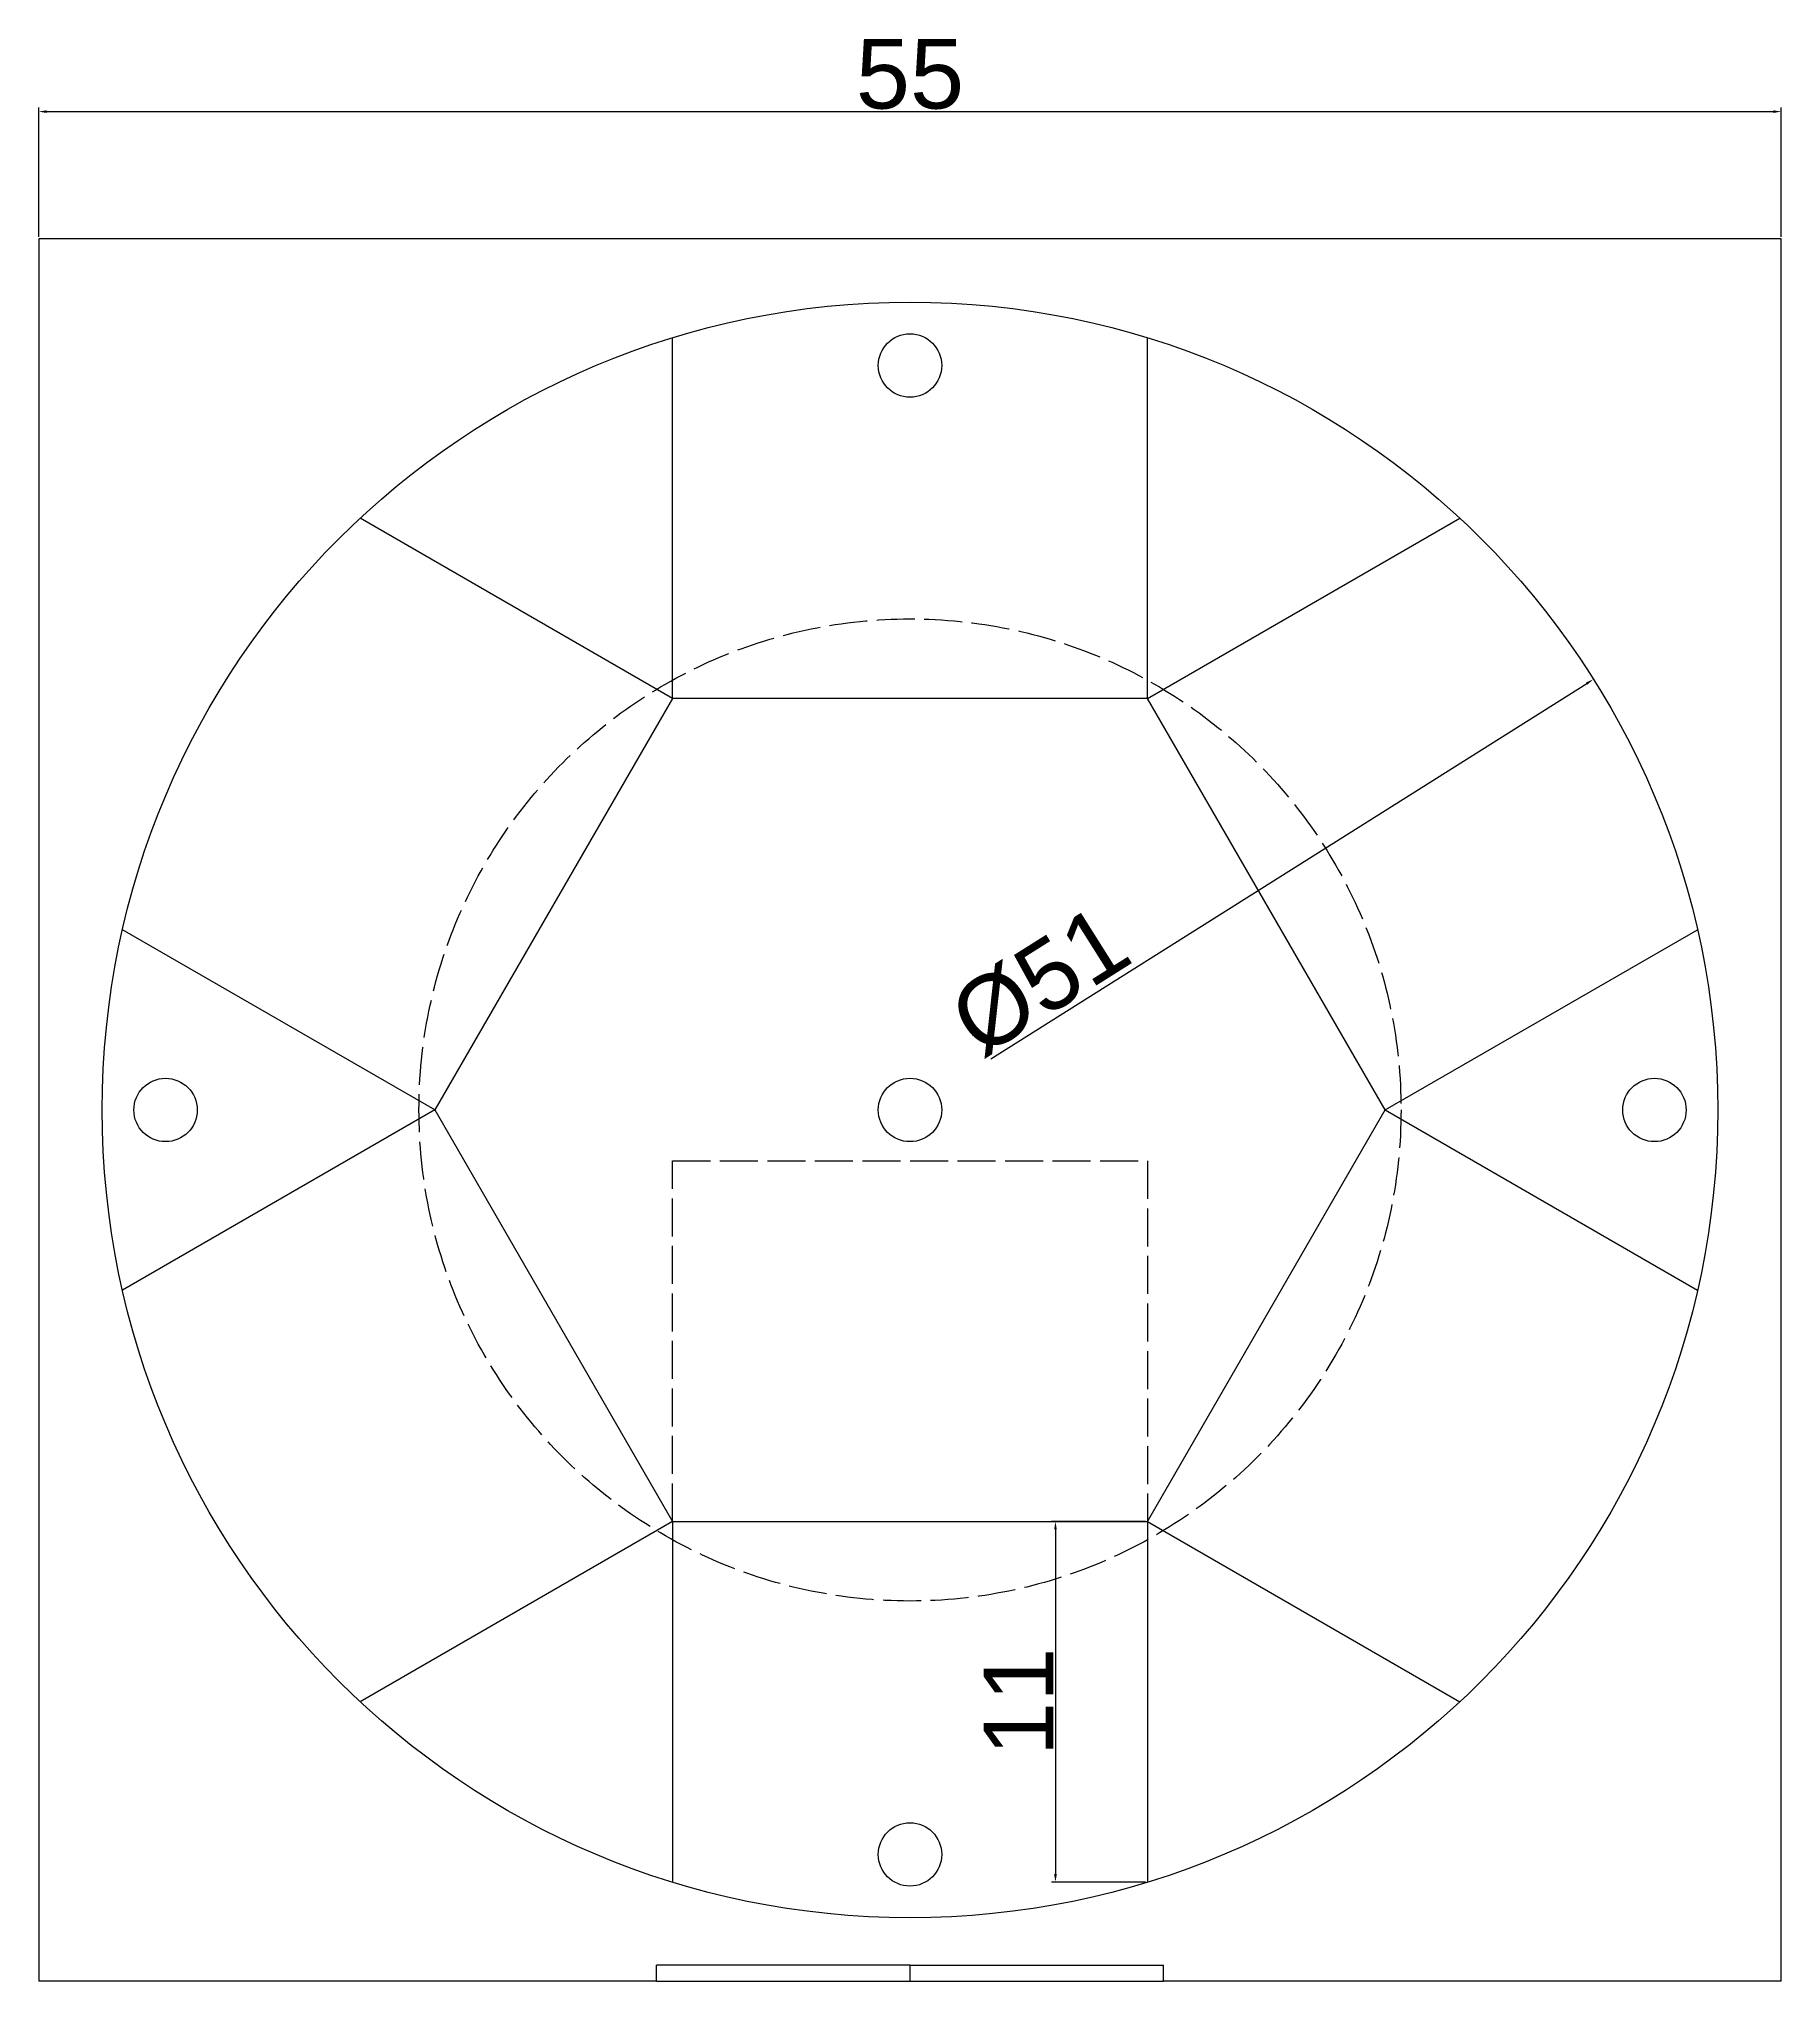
# Model space of a CAD drawing. Header units: millimetres. Extents: x 2597 to 4014, y 908 to 2271.
# Drawn here: x 2661 to 3211, y 908 to 1521 of the extents above; entities that cross this region are included whole.
import ezdxf

# ---------------------------------------------------------------- set-up
doc = ezdxf.new("R2010")
doc.units = ezdxf.units.MM
doc.linetypes.add('ACAD_ISO02W100', pattern=[15, 12, -3])
doc.styles.get("Standard").update_dxf_attribs({"font": 'arial.ttf'})
doc.dimstyles.new('ISO-25', dxfattribs={"dimtxt": 2.5, "dimasz": 2.5, "dimexe": 1.25, "dimexo": 0.625, "dimtad": 1, "dimtxsty": 'Standard', "dimcen": 2.5, "dimadec": 0, "dimazin": 0, "dimtfac": 1, "dimtmove": 0, "dimatfit": 3, "dimfxl": 1, "dimarcsym": 0})

# ---------------------------------------------------------------- blocks, each defined once
blk = doc.blocks.new('*U1')
at = {"color": 1}
for p, q in [((-75, 56.91), (-75, -56.91)), ((75, 56.91), (75, -56.91))]:
    blk.add_line(p, q, dxfattribs=at)
blk = doc.blocks.new('*U2')
at = {"color": 0, "linetype": 'ByBlock', "lineweight": -2, "transparency": 16777216}
for p, rotation in [((11848.57, 9787.37), 180), ((11686.79, 9693.96), 240), ((12010.36, 9693.96), 120), ((11686.79, 9507.15), 299.9999999999999), ((12010.36, 9507.15), 59.99999999999997)]:
    blk.add_blockref('*U1', p, dxfattribs=dict(at, rotation=rotation))
blk.add_blockref('*U1', (11848.57, 9413.75), dxfattribs=at)
blk = doc.blocks.new('*D7')
at = {"color": 0, "lineweight": -2, "transparency": 16777216}
for p, q in [((2660.61, 1458.49), (2660.61, 1499.26)), ((2663.11, 1498.01), (3208.11, 1498.01)), ((3210.61, 1458.49), (3210.61, 1499.26))]:
    blk.add_line(p, q, dxfattribs=at)
at = {"color": 0, "transparency": 16777216}
for points in [[(2663.11, 1498.43), (2663.11, 1497.59), (2660.61, 1498.01)], [(3208.11, 1498.43), (3208.11, 1497.59), (3210.61, 1498.01)]]:
    blk.add_solid(points, dxfattribs=at)
at = {"layer": 'Defpoints', "color": 0, "transparency": 16777216}
for p in [(3210.61, 1498.01), (2660.61, 1457.86), (3210.61, 1457.86)]:
    blk.add_point(p, dxfattribs=at)
at = {"color": 0, "transparency": 16777216, "insert": (2935.61, 1509.82), "char_height": 2.5, "attachment_point": 5}
blk.add_mtext('{\\H8.8x;55}', dxfattribs=at)
blk = doc.blocks.new('*D11')
at = {"color": 0, "lineweight": -2, "transparency": 16777216}
for p, q in [((3009.99, 1052.96), (2980.29, 1052.96)), ((2981.54, 1050.46), (2981.54, 941.64)), ((3009.99, 939.14), (2980.29, 939.14))]:
    blk.add_line(p, q, dxfattribs=at)
at = {"color": 0, "transparency": 16777216}
for points in [[(2981.12, 1050.46), (2981.95, 1050.46), (2981.54, 1052.96)], [(2981.12, 941.64), (2981.95, 941.64), (2981.54, 939.14)]]:
    blk.add_solid(points, dxfattribs=at)
at = {"layer": 'Defpoints', "color": 0, "transparency": 16777216}
for p in [(3010.61, 1052.96), (2981.54, 939.14), (3010.61, 939.14)]:
    blk.add_point(p, dxfattribs=at)
at = {"color": 0, "transparency": 16777216, "insert": (2969.87, 996.05), "char_height": 2.5, "attachment_point": 5, "rotation": 90}
blk.add_mtext('{\\H8.8x;11}', dxfattribs=at)
blk = doc.blocks.new('*D15')
at = {"color": 0, "lineweight": -2, "transparency": 16777216}
blk.add_line((2961.16, 1198.96), (3149.24, 1317.48), dxfattribs=at)
at = {"color": 0, "transparency": 16777216}
blk.add_solid([(3149.02, 1317.83), (3149.46, 1317.13), (3151.35, 1318.81)], dxfattribs=at)
at = {"layer": 'Defpoints', "color": 0, "transparency": 16777216}
for p in [(3151.35, 1318.81), (2719.87, 1046.92)]:
    blk.add_point(p, dxfattribs=at)
at = {"color": 0, "transparency": 16777216, "insert": (2976.7, 1223.5), "char_height": 2.5, "attachment_point": 5, "rotation": 32.2169}
blk.add_mtext('{\\H8.8x;%%C51}', dxfattribs=at)

msp = doc.modelspace()

# ---------------------------------------------------------------- linework, layer by layer
at = {"color": 5}
for p, q in [((2660.614, 1457.864), (2660.614, 907.864)), ((3210.614, 1457.864), (2660.614, 1457.864)), ((3210.614, 907.864), (3210.614, 1457.864)), ((2855.614, 907.864), (2660.614, 907.864)), ((2935.614, 912.864), (2855.614, 912.864)), ((2855.614, 907.864), (2855.614, 912.864)), ((2855.614, 907.864), (2935.614, 907.864)), ((2935.614, 907.864), (2935.614, 912.864)), ((2935.614, 912.864), (3015.614, 912.864)), ((2935.614, 907.864), (3015.614, 907.864)), ((3015.614, 907.864), (3015.614, 912.864)), ((3210.614, 907.864), (3015.614, 907.864))]:
    msp.add_line(p, q, dxfattribs=at)
at = {"color": 1, "linetype": 'ACAD_ISO02W100'}
for p, q in [((2860.614, 1052.96), (2860.614, 1166.777)), ((2860.614, 1166.777), (3010.614, 1166.777)), ((3010.614, 1166.777), (3010.614, 1052.96))]:
    msp.add_line(p, q, dxfattribs=at)
at = {"color": 1}
msp.add_lwpolyline([(2860.614, 1312.768), (2785.614, 1182.864), (2860.614, 1052.96), (3010.614, 1052.96), (3085.614, 1182.864), (3010.614, 1312.768)], close=True, dxfattribs=at)
for centre, radius in [((2935.614, 1182.864), 255), ((2935.614, 1417.864), 10), ((2700.614, 1182.864), 10), ((3170.614, 1182.864), 10), ((2935.614, 947.864), 10)]:
    msp.add_circle(centre, radius, dxfattribs=at)
at = {"color": 5, "linetype": 'ACAD_ISO02W100'}
msp.add_circle((2935.614, 1182.864), 155, dxfattribs=at)
at = {"color": 3}
msp.add_circle((2935.614, 1182.864), 10, dxfattribs=at)

# ---------------------------------------------------------------- block references
at = {"color": 1}
msp.add_blockref('*U2', (-8912.958, -8417.694), dxfattribs=at)

# ---------------------------------------------------------------- dimensions: what is measured, and where the dimension line sits
dim = msp.add_linear_dim(base=(3210.614, 1498.012), p1=(2660.614, 1457.864), p2=(3210.614, 1457.864), text='{\\H8.8x;55}', dimstyle='ISO-25')
dim.commit()
dim.dimension.update_dxf_attribs({"geometry": '*D7', "text_midpoint": (2935.614, 1509.824)})
dim = msp.add_diameter_dim_2p(p1=(2719.874, 1046.917), p2=(3151.353, 1318.811), text='{\\H8.8x;%%C51}', dimstyle='ISO-25')
dim.commit()
dim.dimension.update_dxf_attribs({"geometry": '*D15', "text_midpoint": (2983.35, 1212.945), "dimtype": 163})
dim = msp.add_linear_dim(base=(2981.536, 939.143), p1=(3010.614, 1052.96), p2=(3010.614, 939.143), angle=90, text='{\\H8.8x;11}', dimstyle='ISO-25')
dim.commit()
dim.dimension.update_dxf_attribs({"geometry": '*D11', "text_midpoint": (2969.866, 996.051)})

doc.saveas('drawing.dxf')
